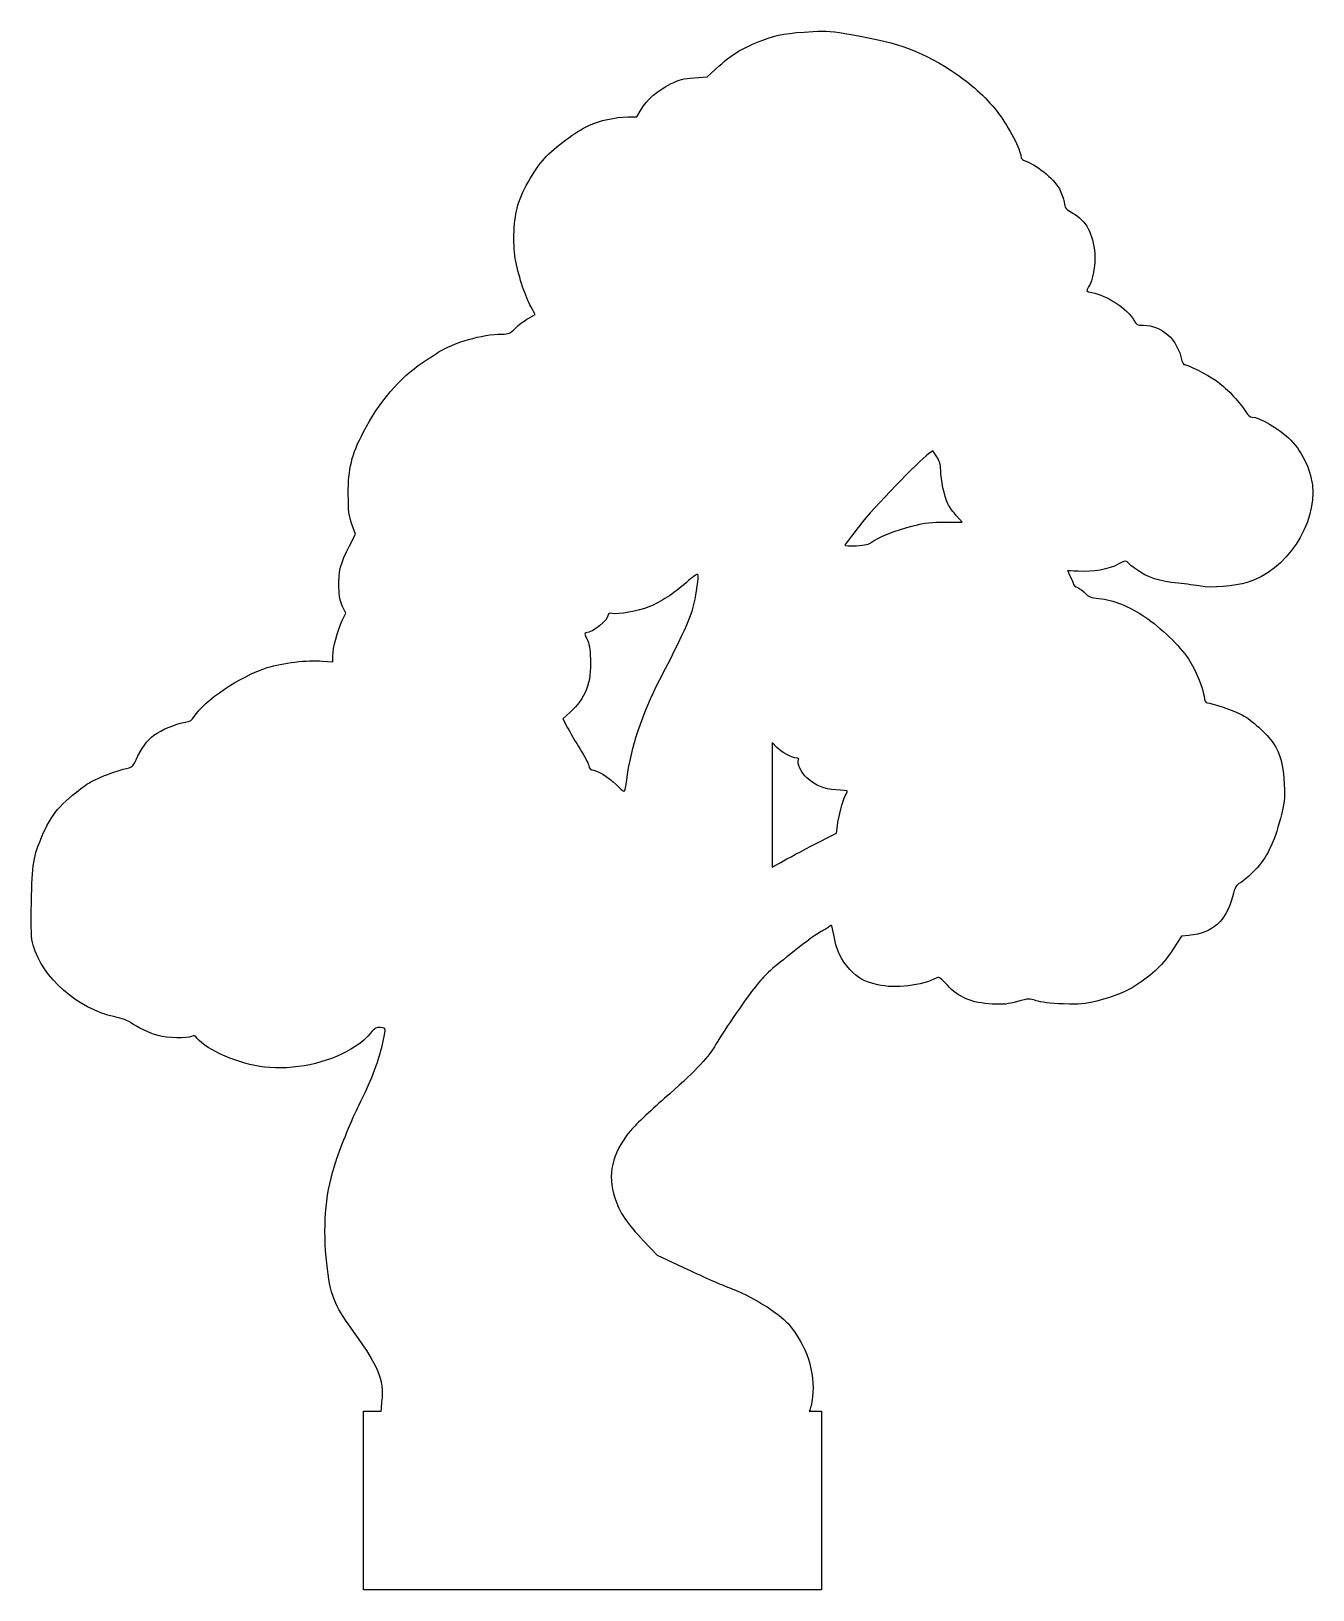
# Model space of a CAD drawing. Header units: millimetres. Extents: x 27 to 52.1, y -30.5 to 0.
import ezdxf

# ---------------------------------------------------------------- set-up
doc = ezdxf.new("R2010")
doc.units = ezdxf.units.MM
doc.layers.get('0').update_dxf_attribs({"linetype": 'CONTINUOUS'})

msp = doc.modelspace()

# ---------------------------------------------------------------- linework, layer by layer
for p, q in [((39.986, -0.912), (40.242, -0.895)), ((40.242, -0.895), (40.476, -0.681)), ((38.684, -1.68), (38.861, -1.679)), ((38.861, -1.679), (38.946, -1.534)), ((36.874, -5.55), (36.788, -5.397)), ((36.737, -5.628), (36.874, -5.55)), ((44.662, -8.221), (44.574, -8.284)), ((44.738, -8.337), (44.662, -8.221)), ((33.351, -9.856), (33.282, -9.659)), ((44.903, -9.618), (45.236, -9.618)), ((45.236, -9.618), (45.124, -9.497)), ((33.232, -10.087), (33.351, -9.856)), ((33.163, -11.4), (33.1, -11.273)), ((33.094, -11.546), (33.163, -11.4)), ((32.701, -12.341), (32.908, -12.358)), ((32.908, -12.358), (32.908, -12.237)), ((37.555, -13.345), (37.411, -13.473)), ((37.411, -13.473), (37.506, -13.65)), ((41.516, -13.94), (41.515, -15.162)), ((41.605, -14.034), (41.516, -13.94)), ((41.515, -15.162), (41.513, -16.383)), ((42.772, -15.712), (42.79, -15.57)), ((42.273, -15.97), (42.772, -15.712)), ((41.513, -16.383), (41.643, -16.306)), ((49.527, -17.734), (49.36, -17.995)), ((49.676, -17.719), (49.527, -17.734)), ((38.994, -23.701), (39.26, -23.979)), ((39.26, -23.979), (39.86, -24.261)), ((33.509, -30.539), (33.509, -27.039)), ((33.509, -27.039), (33.856, -27.039)), ((42.237, -27.039), (42.476, -27.039)), ((42.476, -27.039), (42.476, -30.539)), ((42.476, -30.539), (33.509, -30.539))]:
    msp.add_line(p, q)
for points in [[(40.476, -0.681), (40.739, -0.441), (40.934, -0.326), (41.331, -0.176)], [(41.331, -0.176), (41.62, -0.067), (41.816, -0.033), (42.316, -0.006)], [(42.316, -0.006), (42.579, 0.008), (42.699, -0.001), (43.062, -0.064)], [(43.062, -0.064), (44.024, -0.232), (44.486, -0.406), (45.117, -0.838)], [(39.522, -1.035), (39.702, -0.944), (39.767, -0.926), (39.986, -0.912)], [(45.117, -0.838), (45.467, -1.078), (45.724, -1.319), (45.962, -1.632)], [(38.946, -1.534), (39.058, -1.344), (39.263, -1.166), (39.522, -1.035)], [(37.919, -1.849), (38.125, -1.751), (38.444, -1.681), (38.684, -1.68)], [(45.962, -1.632), (46.138, -1.862), (46.384, -2.339), (46.384, -2.448)], [(37.052, -2.495), (37.267, -2.265), (37.663, -1.969), (37.919, -1.849)], [(36.518, -3.465), (36.593, -3.17), (36.839, -2.724), (37.052, -2.495)], [(46.384, -2.448), (46.384, -2.482), (46.407, -2.518), (46.434, -2.527)], [(46.434, -2.527), (46.687, -2.612), (47.008, -2.87), (47.138, -3.092)], [(47.138, -3.092), (47.179, -3.162), (47.221, -3.277), (47.231, -3.349)], [(47.231, -3.349), (47.247, -3.469), (47.259, -3.484), (47.399, -3.563)], [(36.491, -4.507), (36.433, -4.226), (36.446, -3.752), (36.518, -3.465)], [(47.399, -3.563), (47.662, -3.712), (47.801, -3.967), (47.831, -4.36)], [(36.788, -5.397), (36.684, -5.212), (36.558, -4.836), (36.491, -4.507)], [(47.831, -4.36), (47.848, -4.59), (47.794, -4.885), (47.711, -5.012)], [(47.711, -5.012), (47.655, -5.098), (47.654, -5.097), (47.775, -5.12)], [(47.775, -5.12), (48.067, -5.175), (48.483, -5.448), (48.597, -5.66)], [(36.484, -5.82), (36.547, -5.757), (36.661, -5.67), (36.737, -5.628)], [(48.597, -5.66), (48.648, -5.755), (48.663, -5.763), (48.779, -5.763)], [(48.779, -5.763), (49.152, -5.763), (49.447, -6.032), (49.538, -6.456)], [(34.973, -6.291), (35.259, -6.103), (35.845, -5.935), (36.212, -5.935)], [(36.212, -5.935), (36.357, -5.935), (36.378, -5.926), (36.484, -5.82)], [(34.659, -6.498), (34.748, -6.44), (34.889, -6.346), (34.973, -6.291)], [(33.509, -7.849), (33.798, -7.29), (34.233, -6.779), (34.659, -6.498)], [(49.538, -6.456), (49.547, -6.499), (49.571, -6.534), (49.591, -6.534)], [(49.591, -6.534), (49.651, -6.534), (50.029, -6.725), (50.206, -6.846)], [(50.206, -6.846), (50.388, -6.969), (50.653, -7.245), (50.776, -7.44)], [(50.776, -7.44), (50.829, -7.525), (50.872, -7.562), (50.918, -7.562)], [(50.918, -7.562), (51.043, -7.562), (51.444, -7.792), (51.629, -7.969)], [(33.211, -9.075), (33.209, -8.569), (33.273, -8.305), (33.509, -7.849)], [(51.629, -7.969), (51.874, -8.204), (52.057, -8.567), (52.093, -8.892)], [(44.574, -8.284), (44.376, -8.425), (43.495, -9.341), (43.228, -9.684)], [(44.814, -8.6), (44.814, -8.489), (44.795, -8.424), (44.738, -8.337)], [(44.955, -9.258), (44.883, -9.109), (44.815, -8.792), (44.814, -8.6)], [(33.282, -9.659), (33.221, -9.488), (33.212, -9.409), (33.211, -9.075)], [(52.093, -8.892), (52.181, -9.669), (51.578, -10.573), (50.818, -10.803)], [(45.124, -9.497), (45.063, -9.43), (44.987, -9.322), (44.955, -9.258)], [(43.228, -9.684), (43.072, -9.885), (42.94, -10.059), (42.936, -10.072)], [(43.459, -10.015), (43.555, -9.927), (43.957, -9.767), (44.274, -9.69)], [(44.274, -9.69), (44.504, -9.634), (44.646, -9.618), (44.903, -9.618)], [(42.936, -10.072), (42.931, -10.084), (43.034, -10.088), (43.164, -10.081)], [(43.164, -10.081), (43.343, -10.071), (43.415, -10.055), (43.459, -10.015)], [(33.026, -10.898), (33.014, -10.601), (33.061, -10.417), (33.232, -10.087)], [(40.059, -10.644), (40.05, -10.629), (39.948, -10.7), (39.832, -10.801)], [(40.046, -10.872), (40.062, -10.761), (40.067, -10.658), (40.059, -10.644)], [(47.505, -10.582), (47.391, -10.575), (47.298, -10.57), (47.298, -10.573)], [(47.298, -10.573), (47.298, -10.575), (47.324, -10.627), (47.355, -10.689)], [(47.355, -10.689), (47.386, -10.75), (47.412, -10.816), (47.412, -10.834)], [(48.289, -10.445), (48.109, -10.546), (47.798, -10.601), (47.505, -10.582)], [(48.456, -10.392), (48.444, -10.372), (48.384, -10.391), (48.289, -10.445)], [(48.646, -10.548), (48.552, -10.479), (48.466, -10.408), (48.456, -10.392)], [(49.468, -10.818), (49.104, -10.784), (48.854, -10.701), (48.646, -10.548)], [(33.1, -11.273), (33.052, -11.178), (33.034, -11.082), (33.026, -10.898)], [(39.832, -10.801), (39.553, -11.045), (39.355, -11.173), (39.1, -11.277)], [(39.315, -12.701), (39.925, -11.51), (39.972, -11.392), (40.046, -10.872)], [(47.412, -10.834), (47.412, -10.852), (47.451, -10.883), (47.498, -10.903)], [(47.498, -10.903), (47.546, -10.923), (47.614, -10.974), (47.65, -11.017)], [(49.91, -10.877), (49.816, -10.859), (49.617, -10.832), (49.468, -10.818)], [(50.818, -10.803), (50.577, -10.877), (50.103, -10.915), (49.91, -10.877)], [(39.1, -11.277), (38.888, -11.364), (38.502, -11.434), (38.374, -11.409)], [(47.65, -11.017), (47.706, -11.083), (47.747, -11.098), (47.914, -11.116)], [(47.914, -11.116), (48.198, -11.146), (48.507, -11.269), (48.814, -11.475)], [(32.908, -12.237), (32.908, -12.088), (33, -11.744), (33.094, -11.546)], [(38.304, -11.434), (38.304, -11.534), (37.99, -11.788), (37.865, -11.788)], [(38.374, -11.409), (38.328, -11.401), (38.304, -11.409), (38.304, -11.434)], [(48.814, -11.475), (49.123, -11.681), (49.502, -12.049), (49.665, -12.301)], [(37.865, -11.788), (37.832, -11.788), (37.836, -11.812), (37.884, -11.909)], [(37.884, -11.909), (37.928, -11.999), (37.947, -12.102), (37.955, -12.302)], [(30.194, -13.431), (30.393, -13.109), (31.091, -12.641), (31.625, -12.471)], [(31.625, -12.471), (31.925, -12.375), (32.411, -12.316), (32.701, -12.341)], [(37.955, -12.302), (37.975, -12.766), (37.858, -13.072), (37.555, -13.345)], [(49.665, -12.301), (49.805, -12.517), (49.948, -12.858), (49.972, -13.029)], [(38.673, -14.622), (38.746, -14.039), (38.964, -13.387), (39.315, -12.701)], [(49.972, -13.029), (49.985, -13.124), (50.002, -13.158), (50.037, -13.158)], [(30.017, -13.539), (30.113, -13.525), (30.15, -13.503), (30.194, -13.431)], [(50.037, -13.158), (50.113, -13.158), (50.551, -13.313), (50.723, -13.401)], [(50.723, -13.401), (50.898, -13.489), (51.199, -13.764), (51.331, -13.954)], [(29.403, -13.794), (29.553, -13.687), (29.854, -13.561), (30.017, -13.539)], [(37.506, -13.65), (37.557, -13.747), (37.667, -13.935), (37.75, -14.067)], [(29.053, -14.279), (29.152, -14.056), (29.274, -13.887), (29.403, -13.794)], [(41.996, -14.243), (41.904, -14.242), (41.695, -14.13), (41.605, -14.034)], [(51.331, -13.954), (51.463, -14.145), (51.526, -14.384), (51.542, -14.757)], [(28.916, -14.431), (28.974, -14.418), (29.009, -14.38), (29.053, -14.279)], [(37.75, -14.067), (37.833, -14.199), (37.909, -14.342), (37.919, -14.386)], [(42.03, -14.271), (42.04, -14.256), (42.024, -14.243), (41.996, -14.243)], [(42.195, -14.63), (42.077, -14.528), (41.99, -14.337), (42.03, -14.271)], [(28.057, -14.779), (28.216, -14.662), (28.628, -14.495), (28.916, -14.431)], [(37.919, -14.386), (37.932, -14.445), (37.957, -14.47), (38.022, -14.482)], [(38.022, -14.482), (38.136, -14.505), (38.391, -14.677), (38.509, -14.81)], [(38.624, -14.885), (38.635, -14.868), (38.657, -14.749), (38.673, -14.622)], [(42.763, -14.864), (42.514, -14.847), (42.386, -14.794), (42.195, -14.63)], [(27.208, -15.781), (27.4, -15.337), (27.56, -15.149), (28.057, -14.779)], [(38.509, -14.81), (38.569, -14.877), (38.611, -14.905), (38.624, -14.885)], [(42.987, -14.891), (42.987, -14.885), (42.886, -14.873), (42.763, -14.864)], [(42.946, -14.981), (42.968, -14.938), (42.987, -14.898), (42.987, -14.891)], [(51.542, -14.757), (51.556, -15.059), (51.55, -15.113), (51.468, -15.425)], [(42.79, -15.57), (42.814, -15.386), (42.895, -15.081), (42.946, -14.981)], [(51.468, -15.425), (51.342, -15.909), (51.198, -16.2), (50.967, -16.439)], [(27.005, -17.067), (27.02, -16.324), (27.046, -16.155), (27.208, -15.781)], [(41.643, -16.306), (41.715, -16.264), (41.998, -16.113), (42.273, -15.97)], [(50.967, -16.439), (50.864, -16.546), (50.737, -16.657), (50.684, -16.685)], [(50.684, -16.685), (50.599, -16.731), (50.581, -16.762), (50.529, -16.958)], [(27.04, -17.909), (26.999, -17.761), (26.994, -17.632), (27.005, -17.067)], [(50.529, -16.958), (50.4, -17.439), (50.141, -17.67), (49.676, -17.719)], [(42.521, -17.616), (42.389, -17.682), (42.232, -17.796), (41.802, -18.138)], [(42.662, -17.52), (42.65, -17.54), (42.586, -17.583), (42.521, -17.616)], [(42.718, -17.704), (42.698, -17.576), (42.675, -17.499), (42.662, -17.52)], [(43.034, -18.385), (42.862, -18.202), (42.762, -17.985), (42.718, -17.704)], [(28.639, -19.313), (27.907, -19.152), (27.214, -18.543), (27.04, -17.909)], [(49.36, -17.995), (49.181, -18.274), (48.96, -18.49), (48.644, -18.693)], [(41.802, -18.138), (41.418, -18.443), (41.356, -18.503), (41.147, -18.769)], [(43.58, -18.684), (43.302, -18.617), (43.196, -18.559), (43.034, -18.385)], [(44.738, -18.549), (44.448, -18.704), (43.918, -18.766), (43.58, -18.684)], [(44.945, -18.693), (44.816, -18.551), (44.781, -18.526), (44.738, -18.549)], [(41.147, -18.769), (40.969, -18.996), (40.525, -19.651), (40.382, -19.897)], [(45.82, -19.062), (45.425, -19.043), (45.16, -18.931), (44.945, -18.693)], [(48.644, -18.693), (48.432, -18.829), (48.244, -18.904), (47.869, -19.003)], [(46.32, -19.012), (46.135, -19.065), (46.051, -19.074), (45.82, -19.062)], [(46.684, -18.996), (46.547, -18.949), (46.535, -18.95), (46.32, -19.012)], [(47.212, -19.059), (46.961, -19.049), (46.776, -19.027), (46.684, -18.996)], [(47.869, -19.003), (47.624, -19.067), (47.56, -19.072), (47.212, -19.059)], [(28.953, -19.427), (28.906, -19.391), (28.765, -19.34), (28.639, -19.313)], [(29.486, -19.679), (29.302, -19.626), (29.079, -19.52), (28.953, -19.427)], [(33.843, -19.52), (33.763, -19.512), (33.734, -19.53), (33.639, -19.638)], [(33.866, -19.911), (33.957, -19.539), (33.956, -19.531), (33.843, -19.52)], [(30.142, -19.695), (30.056, -19.741), (29.668, -19.731), (29.486, -19.679)], [(30.253, -19.734), (30.208, -19.677), (30.188, -19.67), (30.142, -19.695)], [(31.569, -20.298), (31.089, -20.244), (30.433, -19.963), (30.253, -19.734)], [(33.639, -19.638), (33.513, -19.784), (33.465, -19.822), (33.258, -19.948)], [(33.258, -19.948), (32.802, -20.224), (32.138, -20.361), (31.569, -20.298)], [(33.424, -21.035), (33.64, -20.602), (33.791, -20.22), (33.866, -19.911)], [(40.382, -19.897), (40.252, -20.121), (39.961, -20.423), (39.407, -20.908)], [(32.965, -22.152), (33.078, -21.815), (33.284, -21.314), (33.424, -21.035)], [(39.407, -20.908), (39.111, -21.167), (38.804, -21.46), (38.725, -21.559)], [(38.725, -21.559), (38.377, -21.991), (38.281, -22.412), (38.429, -22.856)], [(32.777, -24.022), (32.714, -23.339), (32.778, -22.707), (32.965, -22.152)], [(38.429, -22.856), (38.527, -23.15), (38.668, -23.361), (38.994, -23.701)], [(33.209, -25.327), (32.916, -24.923), (32.838, -24.686), (32.777, -24.022)], [(39.86, -24.261), (40.19, -24.416), (40.552, -24.577), (40.665, -24.617)], [(40.665, -24.617), (41.082, -24.767), (41.641, -25.109), (41.83, -25.329)], [(33.87, -26.854), (33.922, -26.42), (33.806, -26.152), (33.209, -25.327)], [(41.83, -25.329), (42.185, -25.743), (42.362, -26.281), (42.302, -26.761)], [(33.856, -27.039), (33.858, -26.984), (33.863, -26.918), (33.87, -26.854)], [(42.302, -26.761), (42.284, -26.903), (42.269, -26.981), (42.237, -27.039)]]:
    msp.add_open_spline(points, degree=3)

doc.saveas('drawing.dxf')
